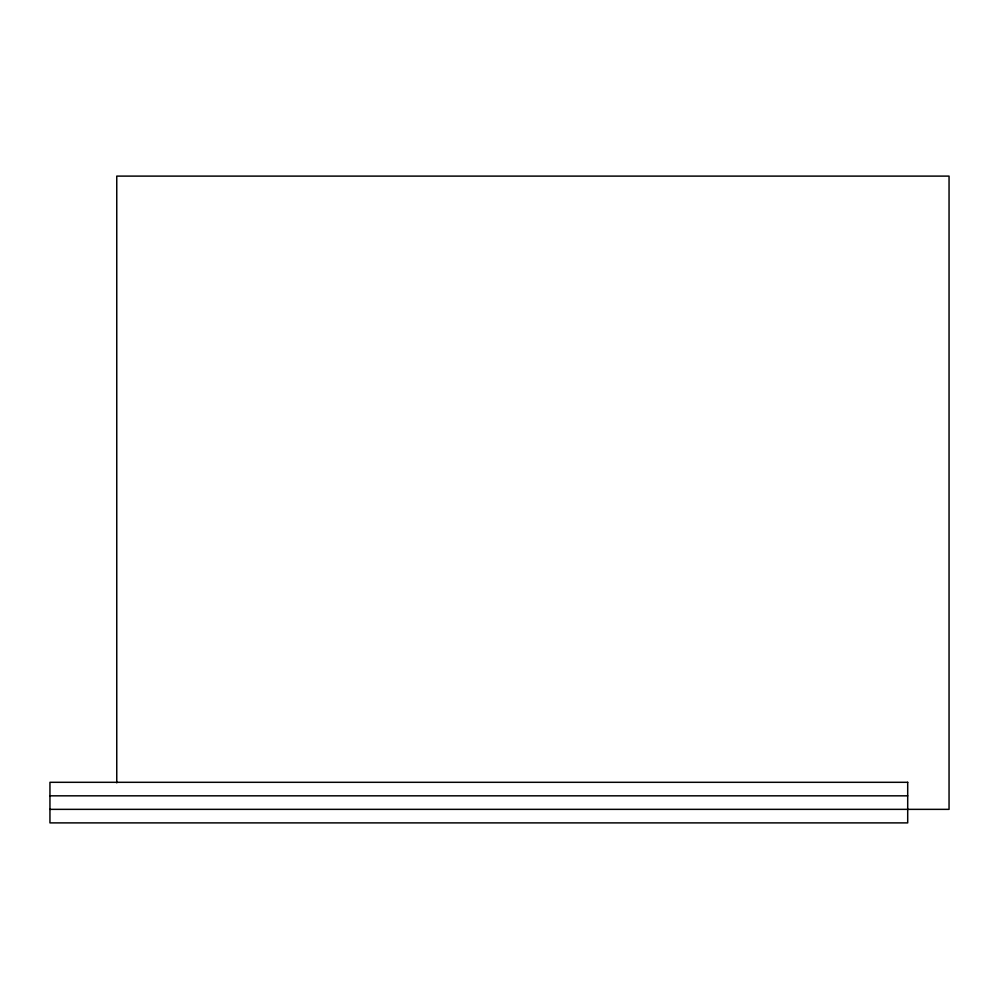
<?xml version="1.0" encoding="UTF-8"?>
<svg xmlns="http://www.w3.org/2000/svg" width="999" height="999" viewBox="0 0 999 999"><rect width="100%" height="100%" fill="white"/><g stroke="black" fill="none" stroke-linecap="round" stroke-linejoin="round"><path stroke-width="1.5" d="M49.95 795.828L907.704 795.828M49.95 809.352L949.05 809.352L949.05 176.111L116.758 176.111L116.758 782.841M907.704 782.304L49.95 782.304L49.95 822.889L907.704 822.889L907.704 782.304"/></g></svg>
